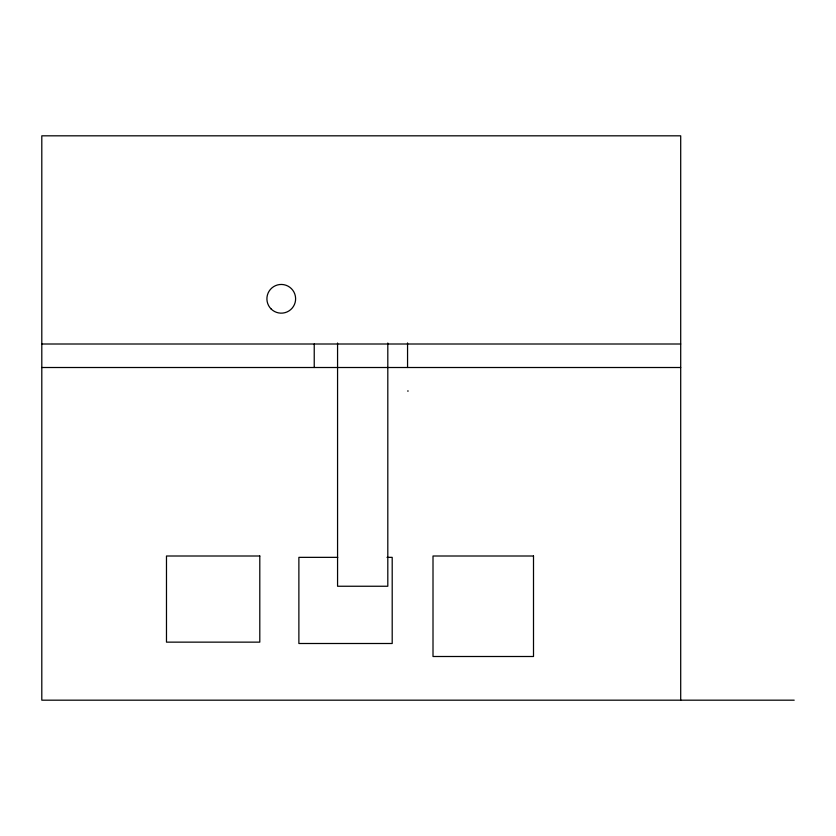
<?xml version="1.0" encoding="UTF-8"?>
<svg xmlns="http://www.w3.org/2000/svg" width="836" height="836" viewBox="0 0 836 836"><rect width="100%" height="100%" fill="white"/><g stroke="black" fill="none" stroke-linecap="round" stroke-linejoin="round"><path stroke-width="1.25" d="M41.8 344.004L680.703 344.004M41.8 367.506L680.703 367.506M407.56 391.018L408.261 391.018M337.765 557.351L298.88 557.351L298.88 643.501L392.199 643.501L392.199 557.351L387.016 557.351M794.2 700.181L41.8 700.181L41.8 135.819L680.703 135.819L680.703 700.181M407.56 342.938L407.56 367.506M387.81 343.021L387.81 586.245L337.566 586.245L337.566 343.021M314.231 344.004L314.231 367.506M259.797 556.003L166.479 556.003L166.479 642.142L259.797 642.142L259.797 556.003M533.504 556.003L433.006 556.003L433.006 656.5L533.504 656.5L533.504 556.003M271.104 308.954A14.358 14.358 0 0 0 295.129 302.517A14.358 14.358 0 0 0 277.542 284.94A14.358 14.358 0 0 0 271.104 308.954"/></g></svg>
